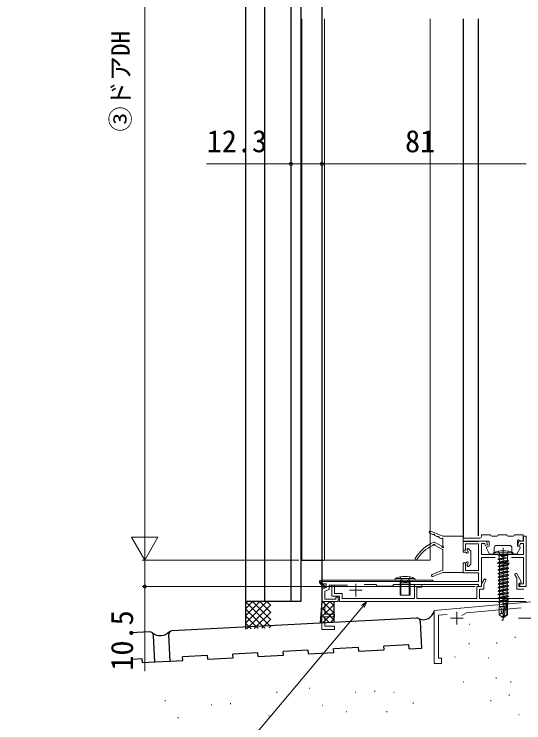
# Model space of a CAD drawing. Units: millimetres, scale not verified. Extents: x -525 to 525, y -783 to 779.
# Drawn here: x 61.2 to 263.4, y -245.9 to 35.3 of the extents above; entities that cross this region are included whole.
import ezdxf
from ezdxf.enums import TextEntityAlignment as Align

# ---------------------------------------------------------------- set-up
doc = ezdxf.new("R2010")
doc.units = ezdxf.units.MM
doc.header["$LTSCALE"] = 4
for name, color, linetype, lineweight in [('0-3_YKK_11', 211, 'Continuous', 18), ('0-6_YKK_13', 4, 'Continuous', 18), ('0-7_YKK_D', 6, 'Continuous', 18)]:
    doc.layers.add(name, color=color, linetype=linetype, lineweight=lineweight)
for name, color, linetype in [('0-5_YKK_12', 2, 'Continuous'), ('0-9_YSS_K', 3, 'Continuous'), ('0-A_YSS_KE', 3, 'Continuous')]:
    doc.layers.add(name, color=color, linetype=linetype)
doc.styles.add('ＭＳ ゴシック', font='')
doc.styles.get('ＭＳ ゴシック').set_extended_font_data('MS Gothic')

msp = doc.modelspace()

# ---------------------------------------------------------------- linework, layer by layer
at = {"layer": '0-3_YKK_11'}
for p, q in [((252.8, -182.6), (257.8, -182.6)), ((255.3, -180.1), (255.3, -185.1)), ((196.8, -190.8), (196.8, -195.8)), ((194.3, -193.3), (199.3, -193.3))]:
    msp.add_line(p, q, dxfattribs=at)
at = {"layer": '0-3_YKK_11', "color": 7}
msp.add_line((183.3, -197.8), (184.4, -197.8), dxfattribs=at)
at = {"layer": '0-3_YKK_11', "color": 4}
for p, q in [((236.8, -201.9), (236.8, -206.9)), ((234.3, -204.4), (239.3, -204.4)), ((261.299, -204.4), (266.299, -204.4))]:
    msp.add_line(p, q, dxfattribs=at)
at = {"layer": '0-3_YKK_11'}
for points in [[(193.417, -191.3), (186.2, -191.3), (186.2, -193.021), (184.5, -193.64), (184.5, -196.8), (188.8, -196.8), (188.8, -196), (189.8, -196), (189.8, -197.8), (184.273, -197.8), (184.076, -198.14), (184.5, -198.873), (184.5, -202.8), (188.3, -202.8), (188.3, -203.8), (184.273, -203.8), (184.076, -204.14), (184.5, -204.873), (184.5, -207.6), (188.3, -207.6), (188.3, -208.8), (183.3, -208.8), (183.3, -192.8), (185, -192.181), (185, -190.8), (183.3, -190.8), (183.3, -189.8), (245.5, -189.8), (245.5, -186.4), (239.3, -186.4), (239.3, -182.4), (240.3, -182.4), (240.3, -185.4), (245.5, -185.4), (245.5, -174.8), (240.3, -174.8), (240.3, -177.4), (239.3, -177.4), (239.3, -173.8), (248.6, -173.8)], [(248.6, -173.8), (248.984, -175.234), (248.115, -175.466), (247.91, -174.7), (246.7, -174.7), (246.7, -179.1), (263.3, -179.1), (263.3, -174.7), (262.09, -174.7), (261.884, -175.466), (261.015, -175.234), (261.399, -173.8), (263.3, -173.8), (263.3, -171.8), (264.3, -171.8), (264.3, -191.8), (261.8, -191.8), (261.8, -190.8), (263.3, -190.8), (263.3, -180.3), (258.532, -180.3)], [(252.067, -180.3), (246.7, -180.3), (246.7, -191.8), (245.5, -191.8), (245.5, -191), (211.9, -191), (211.3, -191.6), (205.3, -191.6), (204.7, -191), (200.032, -191)]]:
    msp.add_lwpolyline(points, dxfattribs=at)
at = {"layer": '0-3_YKK_11', "color": 190}
for points in [[(264.3, -191.8), (261.5, -191.8), (261.5, -190.6), (262.509, -190.017), (260.479, -186.5), (259.786, -186.9), (260.7, -188.482), (260.7, -192.8), (263.5, -192.8)], [(263.5, -196.6), (245.8, -196.6), (245.8, -192.8), (247.5, -192.8), (247.5, -191.014), (248.547, -189.2), (247.854, -188.8), (246.7, -190.8), (246.7, -191.8), (244.8, -191.8), (244.8, -196.6), (221, -196.6), (221, -192), (223, -192), (223, -191), (220, -191), (220, -196.6), (191.3, -196.6), (191.3, -194.6), (188.3, -194.6), (188.3, -191.3), (187.3, -191.3), (187.3, -195.6), (190.3, -195.6), (190.3, -197.8), (264.3, -197.8)]]:
    msp.add_lwpolyline(points, dxfattribs=at)
at = {"layer": '0-3_YKK_11', "color": 4}
for points in [[(266.8, -189.3), (266.8, -190.3), (271, -190.3), (271, -197.52), (227.8, -201.3), (227.8, -212.3), (227.8, -222.3), (230.8, -222.3), (230.8, -220.3), (229.6, -220.3), (229.6, -203.15), (232.956, -202.857)], [(238.788, -203.252), (240.636, -202.185), (262.356, -200.284)]]:
    msp.add_lwpolyline(points, dxfattribs=at)
at = {"layer": '0-5_YKK_12'}
for p, q in [((153, 58.148), (153, -197.8)), ((160.495, 58.148), (160.495, -197.8)), ((171, 58.148), (171, -197.8)), ((175, 58.148), (175, -197.8)), ((183.253, 58.148), (183.3, -197.8)), ((239.3, -173.8), (245.3, -173.8)), ((175.2, -181.3), (184.2, -181.3)), ((175, -197.8), (153, -197.8))]:
    msp.add_line(p, q, dxfattribs=at)
for points in [[(175.2, 33.428), (175.2, -117.516), (175.2, -180.8)], [(239.3, 33.428), (239.3, -117.516), (239.3, -172.543)], [(245.3, 33.428), (245.3, -117.516), (245.3, -171.7)], [(175.2, -11.308), (175.2, -117.516), (175.2, -181.3)]]:
    msp.add_lwpolyline(points, dxfattribs=at)
at = {"layer": '0-6_YKK_13'}
for p, q in [((227.228, -171.139), (226.024, -170.561)), ((231.297, -171.8), (226.345, -169.828)), ((246.6, -172), (246.6, -171.5)), ((250.2, -171.3), (246.8, -171.3)), ((256.7, -171.3), (253.2, -171.3)), ((227.93, -174.24), (230.842, -175.849)), ((229.028, -172.003), (228.165, -171.589)), ((230.528, -172.723), (229.965, -172.452)), ((238.997, -171.8), (231.297, -171.8)), ((231.297, -175.58), (231.297, -172.948)), ((239.297, -172.1), (239.297, -177.9)), ((239.3, -172.8), (239.3, -173.8)), ((239.3, -173.8), (249.4, -173.8)), ((246, -172.6), (239.5, -172.6)), ((249.7, -174.1), (249.7, -175.8)), ((252.7, -171.8), (250.7, -171.8)), ((259.2, -171.8), (257.2, -171.8)), ((260.9, -175.8), (260.9, -173.6)), ((261.303, -173.318), (262.527, -173.769)), ((228.252, -175.56), (231.142, -177.157)), ((240.997, -177), (240.997, -177.568)), ((241.509, -176.788), (242.309, -177.588)), ((249.62, -178.723), (248.626, -176.523)), ((249.7, -175.8), (248.8, -176.117)), ((251.7, -178.6), (251.7, -176.5)), ((252.7, -175.5), (257.7, -175.5)), ((255.299, -176.445), (255.299, -205.137)), ((258.7, -176.5), (258.7, -178.6)), ((260.784, -178.742), (261.964, -176.542)), ((260.9, -175.8), (261.799, -176.117)), ((231.297, -177.419), (231.297, -185.098)), ((240.364, -178.2), (239.597, -178.2)), ((242.397, -182.8), (242.397, -177.8)), ((249.893, -178.9), (251.4, -178.9)), ((251.299, -179.1), (251.378, -178.447)), ((251.299, -179.1), (259.299, -179.1)), ((259.221, -178.447), (251.378, -178.447)), ((256.444, -179.503), (255.299, -180.112)), ((257.299, -177.788), (256.444, -179.503)), ((257.374, -179.1), (256.974, -179.5)), ((256.974, -181.304), (256.974, -179.5)), ((259, -178.9), (260.52, -178.9)), ((259.299, -179.1), (259.221, -178.447)), ((239.297, -182.7), (239.297, -186)), ((239.597, -182.4), (240.364, -182.4)), ((253.199, -180.95), (256.799, -180.35)), ((256.799, -180.45), (253.199, -181.05)), ((253.199, -180.95), (253.199, -181.05)), ((253.199, -180.95), (253.199, -181.05)), ((253.199, -181.05), (253.749, -181.368)), ((253.199, -182.35), (257.399, -181.65)), ((253.199, -182.35), (253.749, -182.032)), ((253.199, -182.35), (253.199, -182.45)), ((256.799, -180.35), (253.624, -180.644)), ((253.749, -181.368), (256.799, -180.45)), ((256.974, -181.304), (253.749, -182.032)), ((253.749, -181.368), (253.749, -182.032)), ((256.849, -182.068), (253.749, -182.768)), ((256.849, -182.732), (253.749, -183.432)), ((256.849, -182.732), (253.749, -183.432)), ((253.749, -182.768), (253.749, -183.432)), ((256.799, -180.35), (256.799, -180.45)), ((257.399, -181.75), (256.849, -182.068)), ((256.849, -182.068), (256.849, -182.732)), ((257.399, -183.05), (256.849, -182.732)), ((256.974, -181.304), (257.399, -181.65)), ((257.399, -181.65), (257.399, -181.75)), ((231.109, -185.376), (227.037, -187.029)), ((240.997, -183.032), (240.997, -183.6)), ((241.509, -183.812), (242.309, -183.012)), ((253.199, -183.75), (257.399, -183.05)), ((257.399, -183.15), (253.199, -183.85)), ((253.199, -183.75), (253.749, -183.432)), ((253.199, -183.75), (253.199, -183.85)), ((253.199, -183.85), (253.749, -184.168)), ((253.199, -185.15), (257.399, -184.45)), ((257.399, -184.55), (253.199, -185.25)), ((253.199, -185.15), (253.749, -184.832)), ((253.199, -185.15), (253.199, -185.25)), ((253.199, -185.25), (253.749, -185.568)), ((255.299, -183.818), (253.749, -184.168)), ((256.849, -184.132), (253.749, -184.832)), ((253.749, -184.168), (253.749, -184.832)), ((255.299, -185.218), (253.749, -185.568)), ((256.849, -185.532), (253.749, -186.232)), ((253.749, -185.568), (253.749, -186.232)), ((256.849, -183.468), (255.299, -183.818)), ((256.849, -184.868), (255.299, -185.218)), ((257.399, -183.15), (256.849, -183.468)), ((256.849, -183.468), (256.849, -184.132)), ((257.399, -184.45), (256.849, -184.132)), ((257.399, -185.85), (256.849, -185.532)), ((257.399, -183.05), (257.399, -183.15)), ((257.399, -184.45), (257.399, -184.55)), ((214.3, -188.013), (215.155, -189.743)), ((218.3, -188.013), (217.445, -189.743)), ((231.297, -186.3), (227.327, -187.775)), ((231.297, -186.3), (238.997, -186.3)), ((253.199, -186.55), (257.399, -185.85)), ((253.199, -186.55), (253.749, -186.232)), ((253.199, -186.55), (253.199, -186.65)), ((253.199, -187.95), (257.399, -187.25)), ((257.399, -187.35), (253.199, -188.05)), ((253.199, -187.95), (253.749, -187.632)), ((253.199, -187.95), (253.199, -188.05)), ((253.199, -188.05), (253.749, -188.368)), ((255.299, -186.618), (253.749, -186.968)), ((256.849, -186.932), (253.749, -187.632)), ((253.749, -186.968), (253.749, -187.632)), ((255.299, -188.018), (253.749, -188.368)), ((256.849, -188.332), (253.749, -189.032)), ((253.749, -188.368), (253.749, -189.032)), ((256.849, -186.268), (255.299, -186.618)), ((256.849, -187.668), (255.299, -188.018)), ((257.399, -185.95), (256.849, -186.268)), ((256.849, -186.268), (256.849, -186.932)), ((257.399, -187.25), (256.849, -186.932)), ((257.399, -187.35), (256.849, -187.668)), ((256.849, -187.668), (256.849, -188.332)), ((257.399, -188.65), (256.849, -188.332)), ((257.399, -185.85), (257.399, -185.95)), ((257.399, -187.25), (257.399, -187.35)), ((184.208, -192.2), (182.503, -190.495)), ((182.907, -189.8), (182.792, -190.077)), ((184.561, -191.846), (182.792, -190.077)), ((182.907, -189.8), (227.298, -189.8)), ((182.998, -189.3), (227.298, -189.3)), ((212.3, -189.3), (212.356, -188.657)), ((212.3, -189.3), (220.3, -189.3)), ((220.243, -188.657), (212.356, -188.657)), ((214.3, -190.3), (214.558, -189.566)), ((214.3, -195.3), (214.3, -190.3)), ((218.3, -190.3), (214.3, -190.3)), ((214.679, -190.3), (214.568, -189.473)), ((214.679, -190.3), (214.679, -195.3)), ((215.155, -189.743), (216.3, -190.352)), ((217.445, -189.743), (216.3, -190.352)), ((217.921, -190.3), (218.031, -189.473)), ((217.921, -190.3), (217.921, -195.3)), ((218.3, -190.3), (218.041, -189.566)), ((220.3, -189.3), (220.243, -188.657)), ((227.298, -189.3), (227.298, -189.8)), ((253.199, -189.35), (257.399, -188.65)), ((253.199, -189.35), (253.749, -189.032)), ((253.199, -189.35), (253.199, -189.45)), ((253.199, -190.75), (257.399, -190.05)), ((257.399, -190.15), (253.199, -190.85)), ((253.199, -190.75), (253.749, -190.432)), ((253.199, -190.75), (253.199, -190.85)), ((253.199, -190.85), (253.749, -191.168)), ((255.299, -189.418), (253.749, -189.768)), ((256.849, -189.732), (253.749, -190.432)), ((253.749, -189.768), (253.749, -190.432)), ((255.299, -190.818), (253.749, -191.168)), ((256.849, -191.132), (253.749, -191.832)), ((253.749, -191.168), (253.749, -191.832)), ((256.849, -190.468), (255.299, -190.818)), ((256.849, -189.068), (256.849, -189.732)), ((257.399, -190.05), (256.849, -189.732)), ((257.399, -191.45), (256.849, -191.132)), ((257.399, -188.65), (257.399, -188.75)), ((257.399, -190.05), (257.399, -190.15)), ((184.208, -192.2), (184.561, -191.846)), ((253.199, -192.15), (257.399, -191.45)), ((257.399, -191.55), (253.199, -192.25)), ((253.199, -192.15), (253.749, -191.832)), ((253.199, -192.15), (253.199, -192.25)), ((253.199, -192.25), (253.619, -192.492)), ((253.199, -193.55), (257.399, -192.85)), ((257.399, -192.95), (253.199, -193.65)), ((253.199, -193.55), (253.749, -193.232)), ((256.849, -191.868), (253.619, -192.492)), ((256.849, -193.268), (253.619, -193.892)), ((253.749, -192.467), (253.749, -193.232)), ((256.849, -192.532), (253.749, -193.232)), ((253.749, -193.867), (253.749, -194.632)), ((256.849, -193.932), (253.749, -194.632)), ((257.399, -191.55), (256.849, -191.868)), ((256.849, -191.868), (256.849, -192.532)), ((257.399, -192.85), (256.849, -192.532)), ((257.399, -192.95), (256.849, -193.268)), ((256.849, -193.268), (256.849, -193.932)), ((257.399, -194.25), (256.849, -193.932)), ((257.399, -191.45), (257.399, -191.55)), ((257.399, -192.85), (257.399, -192.95)), ((253.199, -194.95), (257.399, -194.25)), ((257.399, -194.35), (253.199, -195.05)), ((253.199, -194.95), (253.749, -194.632)), ((253.199, -196.35), (257.399, -195.65)), ((257.399, -195.75), (253.199, -196.45)), ((253.199, -196.35), (253.749, -196.032)), ((256.849, -194.668), (253.619, -195.292)), ((256.849, -196.068), (253.619, -196.692)), ((253.749, -195.267), (253.749, -196.032)), ((256.849, -195.332), (253.749, -196.032)), ((253.749, -196.667), (253.749, -197.432)), ((256.849, -196.732), (253.749, -197.432)), ((257.399, -194.35), (256.849, -194.668)), ((256.849, -194.668), (256.849, -195.332)), ((257.399, -195.65), (256.849, -195.332)), ((257.399, -195.75), (256.849, -196.068)), ((256.849, -196.068), (256.849, -196.732)), ((257.399, -197.05), (256.849, -196.732)), ((257.399, -194.25), (257.399, -194.35)), ((257.399, -195.65), (257.399, -195.75)), ((253.199, -197.75), (257.399, -197.05)), ((257.399, -197.15), (253.199, -197.85)), ((253.199, -197.75), (253.749, -197.432)), ((256.849, -197.468), (253.619, -198.092)), ((253.749, -198.067), (253.749, -199.7)), ((254.999, -198.701), (256.259, -198.491)), ((256.207, -198.6), (254.999, -198.801)), ((256.194, -198.657), (254.999, -198.801)), ((254.999, -198.701), (254.999, -198.801)), ((256.209, -198.593), (255.299, -202.594)), ((256.643, -198.49), (255.449, -203.738)), ((256.582, -198.437), (257.199, -198.335)), ((256.699, -198.648), (256.699, -202.895)), ((257.399, -197.15), (256.849, -197.468)), ((256.849, -197.468), (256.849, -198.132)), ((256.979, -199.7), (256.979, -198.562)), ((257.399, -197.05), (257.399, -197.15)), ((253.599, -199.7), (253.599, -203.055)), ((255.957, -199.7), (253.599, -199.7)), ((254.599, -202.2), (253.599, -203.055)), ((254.599, -202.2), (254.349, -199.7)), ((255.299, -202.701), (254.599, -202.2)), ((256.999, -199.7), (256.699, -199.7)), ((256.999, -199.7), (256.999, -203.055)), ((253.599, -203.055), (255.149, -204.1)), ((255.299, -202.594), (255.149, -204.1)), ((255.149, -204.1), (255.449, -204.1)), ((255.299, -202.594), (255.299, -204.1)), ((256.699, -202.895), (255.449, -203.738)), ((256.999, -203.055), (255.449, -204.1)), ((255.449, -203.738), (255.449, -204.1)), ((256.999, -203.055), (256.699, -202.895))]:
    msp.add_line(p, q, dxfattribs=at)
for points in [[(184.3, 33.428), (184.3, -117.516), (184.3, -181.3), (226.3, -181.3), (226.3, -117.516), (226.3, 33.428)], [(263.2, -173.3), (263.2, -171.3), (259.7, -171.3)], [(253.199, -180.95), (253.624, -180.644), (253.624, -179.5)], [(253.224, -179.1), (253.624, -179.5), (256.974, -179.5)], [(253.299, -177.788), (254.154, -179.503), (255.299, -180.112)], [(257.399, -181.75), (253.199, -182.45), (253.749, -182.768)], [(257.399, -184.55), (256.849, -184.868), (256.849, -185.532)], [(257.399, -185.95), (253.199, -186.65), (253.749, -186.968)], [(214.3, -195.3), (218.3, -195.3), (218.3, -190.3)], [(257.399, -188.75), (253.199, -189.45), (253.749, -189.768)], [(257.399, -188.75), (256.849, -189.068), (255.299, -189.418)], [(257.399, -190.15), (256.849, -190.468), (256.849, -191.132)], [(253.199, -193.55), (253.199, -193.65), (253.619, -193.892)], [(253.199, -194.95), (253.199, -195.05), (253.619, -195.292)], [(253.199, -196.35), (253.199, -196.45), (253.619, -196.692)], [(253.199, -197.75), (253.199, -197.85), (253.619, -198.092)], [(257.199, -198.335), (256.849, -198.132), (254.999, -198.701)], [(257.199, -198.335), (257.199, -198.435), (256.666, -198.523)], [(257.199, -198.435), (256.979, -198.562), (256.699, -198.595)]]:
    msp.add_lwpolyline(points, dxfattribs=at)
for centre, radius, start, end in [((226.197, -170.2), 0.4, 68.29029, 244.35969), ((227.358, -170.868), 0.3, 244.35969, 304.35969), ((227.697, -171.364), 0.3, 4.35969, 124.35969), ((228.295, -171.318), 0.3, 184.35969, 244.35969), ((246.8, -171.5), 0.2, 90, 180), ((250.7, -171.3), 0.5, 180, 270), ((252.7, -171.3), 0.5, 270, 0), ((257.2, -171.3), 0.5, 180, 270), ((259.2, -171.3), 0.5, 270, 0), ((234.104, -188.874), 16, 113.73725, 149.25768), ((227.784, -174.503), 0.3, 61.08298, 113.73725), ((229.158, -171.732), 0.3, 244.35969, 304.35969), ((229.497, -172.228), 0.3, 4.35969, 124.35969), ((230.095, -172.182), 0.3, 184.35969, 244.35969), ((230.658, -172.452), 0.3, 244.35969, 304.35969), ((230.997, -172.948), 0.3, 0, 124.35969), ((238.997, -172.1), 0.3, 0, 90), ((239.5, -172.8), 0.2, 90, 180), ((246, -172), 0.6, 270, 0), ((249.4, -174.1), 0.3, 0, 90), ((261.2, -173.6), 0.3, 69.77782, 180), ((262.7, -173.3), 0.5, 249.77782, 0), ((233.068, -188.27), 14, 114.22223, 149.217), ((227.201, -175.229), 0.3, 294.22223, 353.17568), ((227.797, -175.3), 0.3, 0.2202, 173.17568), ((228.397, -175.298), 0.3, 180.2202, 241.08298), ((230.697, -176.111), 0.3, 1.08298, 61.08298), ((231.297, -176.1), 0.3, 181.08298, 60), ((230.997, -177.419), 0.3, 0, 61.08298), ((231.597, -175.58), 0.3, 180, 240), ((241.297, -177), 0.3, 45, 180), ((248.9, -176.4), 0.3, 109.41229, 204.3074), ((252.7, -176.5), 1, 90, 180), ((257.7, -176.5), 1, 0, 90), ((261.7, -176.4), 0.3, 331.80157, 70.58771), ((239.597, -177.9), 0.3, 180, 270), ((240.364, -178.5), 0.3, 25.37693, 90), ((240.997, -178.2), 0.4, 205.37693, 64.62307), ((241.297, -177.568), 0.3, 180, 244.62307), ((242.097, -177.8), 0.3, 0, 45), ((249.893, -178.6), 0.3, 204.3074, 270), ((255.299, -187.1), 9.5, 65.61796, 114.38204), ((251.4, -178.6), 0.3, 270, 0), ((259, -178.6), 0.3, 180, 270), ((260.52, -178.6), 0.3, 270, 331.80157), ((220.697, -180.9), 0.4, 149.25768, 329.217), ((239.597, -182.7), 0.3, 90, 180), ((240.364, -182.1), 0.3, 270, 334.62307), ((240.997, -182.4), 0.4, 295.37693, 154.62307), ((241.297, -183.032), 0.3, 115.37693, 180), ((242.097, -182.8), 0.3, 315, 0), ((230.997, -185.098), 0.3, 292.09879, 0), ((241.297, -183.6), 0.3, 180, 315), ((216.3, -197.3), 9.5, 65.47227, 114.52773), ((227.188, -187.4), 0.4, 112.09879, 290.38402), ((238.997, -186), 0.3, 270, 0), ((182.998, -190), 0.7, 90, 225.00044), ((214.37, -189.5), 0.2, 340.57815, 90), ((218.23, -189.5), 0.2, 90, 199.42185), ((256.451, -198.648), 0.248, 0, 167.19096)]:
    msp.add_arc(centre, radius, start, end, dxfattribs=at)
at = {"layer": '0-7_YKK_D'}
for p, q in [((113, -170.8), (113, 204.2)), ((171, 34.255), (171, -25.102)), ((183.3, 33.428), (183.3, -25.102)), ((183.3, 32.428), (183.3, -25.102)), ((183.3, -24.102), (264.3, -24.102)), ((113, -181.3), (113, -163.113)), ((113, -181.3), (107.75, -172.207)), ((118.25, -172.207), (107.75, -172.207)), ((113, -181.3), (118.25, -172.207)), ((174.2, -181.3), (112, -181.3)), ((174.2, -181.3), (112, -181.3)), ((244.1, -191.8), (112, -191.8))]:
    msp.add_line(p, q, dxfattribs=at)
for points in [[(183.3, -24.102), (171, -24.102), (137.45, -24.102)], [(113, -181.3), (113, -191.8), (113, -225.35)], [(201.13, -197.8), (199.491, -199.753), (133.433, -278.478), (61.201, -278.478)], [(198.967, -199.314), (201.13, -197.8), (200.014, -200.193)]]:
    msp.add_lwpolyline(points, dxfattribs=at)
for centre in [(171, -24.102), (183.3, -24.102), (183.3, -24.102), (113, -191.8)]:
    msp.add_circle(centre, 0.637, dxfattribs=at)
at = {"layer": '0-9_YSS_K'}
for p, q in [((153, -197.8), (153, -208.678)), ((153, -200.628), (155.828, -197.8)), ((153, -203.457), (158.657, -197.8)), ((153, -206.285), (161.485, -197.8)), ((163, -207.8), (153, -197.8)), ((153.46, -208.654), (163, -199.114)), ((163, -204.972), (155.828, -197.8)), ((163, -202.143), (158.657, -197.8)), ((163, -199.315), (161.485, -197.8)), ((183.3, -197.803), (182.607, -206.176)), ((182.763, -204.291), (187.986, -199.067)), ((183.018, -201.207), (186.425, -197.8)), ((183.273, -198.124), (183.596, -197.8)), ((187.952, -202.149), (183.603, -197.8)), ((187.983, -199.351), (186.432, -197.8)), ((188, -197.8), (188, -205.89)), ((160.649, -208.277), (153, -200.628)), ((156.444, -208.498), (163, -201.942)), ((187.922, -204.947), (183.107, -200.132)), ((183.779, -206.103), (187.955, -201.927)), ((157.961, -208.418), (153, -203.457)), ((159.429, -208.341), (163, -204.771)), ((186.111, -205.964), (182.891, -202.744)), ((186.786, -205.924), (187.924, -204.787)), ((254.724, -205.209), (254.924, -205.209)), ((155.274, -208.559), (153, -206.285)), ((162.414, -208.185), (163, -207.599)), ((183.441, -206.123), (182.674, -205.356)), ((241.852, -206.727), (242.052, -206.727)), ((259.907, -211.922), (260.107, -211.922)), ((197.886, -216.017), (187.899, -216.541)), ((187.978, -218.039), (187.899, -216.541)), ((197.964, -217.515), (197.886, -216.017)), ((217.858, -214.971), (207.872, -215.494)), ((217.937, -216.469), (217.858, -214.971)), ((217.937, -216.469), (222.928, -216.207)), ((241.616, -214.392), (241.816, -214.392)), ((252.602, -214.105), (252.802, -214.105)), ((148.033, -220.132), (147.954, -218.634)), ((158.019, -219.609), (168.005, -219.085)), ((177.913, -217.064), (167.927, -217.587)), ((168.005, -219.085), (167.927, -217.587)), ((177.992, -218.562), (177.913, -217.064)), ((177.992, -218.562), (187.978, -218.039)), ((112.003, -220.518), (108.135, -220.721)), ((112.082, -222.016), (112.003, -220.518)), ((112.082, -222.016), (117.075, -221.755)), ((117.075, -221.755), (123.067, -221.441)), ((123.067, -221.441), (128.06, -221.179)), ((128.06, -221.179), (127.982, -219.681)), ((138.046, -220.656), (148.033, -220.132)), ((236.02, -219.718), (236.22, -219.718)), ((249.385, -220.116), (249.585, -220.116)), ((239.46, -229.619), (239.66, -229.619)), ((252.331, -228.101), (252.531, -228.101)), ((258.146, -229.662), (258.346, -229.662)), ((178.22, -232.196), (178.42, -232.196)), ((204.199, -233.296), (204.399, -233.296)), ((165.349, -233.715), (165.549, -233.715)), ((196.583, -233.757), (196.783, -233.757)), ((211.814, -233.757), (212.014, -233.757)), ((257.514, -234.814), (257.714, -234.814)), ((120.988, -237.1), (121.188, -237.1)), ((139.351, -238.661), (139.551, -238.661)), ((146.966, -238.199), (147.166, -238.199)), ((183.403, -238.91), (183.603, -238.91)), ((219.429, -238.027), (219.629, -238.027)), ((250.209, -236.997), (250.409, -236.997)), ((192.891, -241.379), (193.091, -241.379)), ((209.006, -241.373), (209.206, -241.373)), ((126.171, -243.813), (126.371, -243.813)), ((162.197, -242.93), (162.397, -242.93)), ((261.406, -242.61), (261.606, -242.61))]:
    msp.add_line(p, q, dxfattribs=at)
for points in [[(197.964, -217.515), (207.95, -216.992), (207.872, -215.494)], [(138.046, -220.656), (137.968, -219.158), (127.982, -219.681)], [(158.019, -219.609), (157.94, -218.111), (147.954, -218.634)]]:
    msp.add_lwpolyline(points, dxfattribs=at)
for centre, radius, start, end in [((223.471, -200.524), 4.454, 249.11986, 346.34925), ((119.099, -206.436), 4.881, 231.0665, 318.93976)]:
    msp.add_arc(centre, radius, start, end, dxfattribs=at)
at = {"layer": '0-A_YSS_KE'}
for p, q in [((220.802, -204.302), (123.937, -209.378)), ((222.928, -216.207), (222.378, -205.721)), ((114.949, -209.85), (107.585, -210.235)), ((117.075, -221.755), (116.526, -211.269)), ((123.067, -221.441), (122.517, -210.955))]:
    msp.add_line(p, q, dxfattribs=at)
for centre, start, end in [((220.88, -205.8), 3, 93), ((115.028, -211.347), 3, 93), ((124.015, -210.876), 93, 183)]:
    msp.add_arc(centre, 1.5, start, end, dxfattribs=at)

# ---------------------------------------------------------------- texts
at = {"layer": '0-7_YKK_D', "style": 'ＭＳ ゴシック'}
for s, height, p in [('③ドアDH', 7.331, (109.239, -11.283)), ('10.5', 8.798, (111, -225.191))]:
    msp.add_text(s, height=height, rotation=90, dxfattribs=at).set_placement(p, align=Align.BOTTOM_LEFT)
for s, p in [('12.3', (137.609, -22.102)), ('81', (216.3, -22.102))]:
    msp.add_text(s, height=8.798, dxfattribs=at).set_placement(p, align=Align.BOTTOM_LEFT)

doc.saveas('drawing.dxf')
